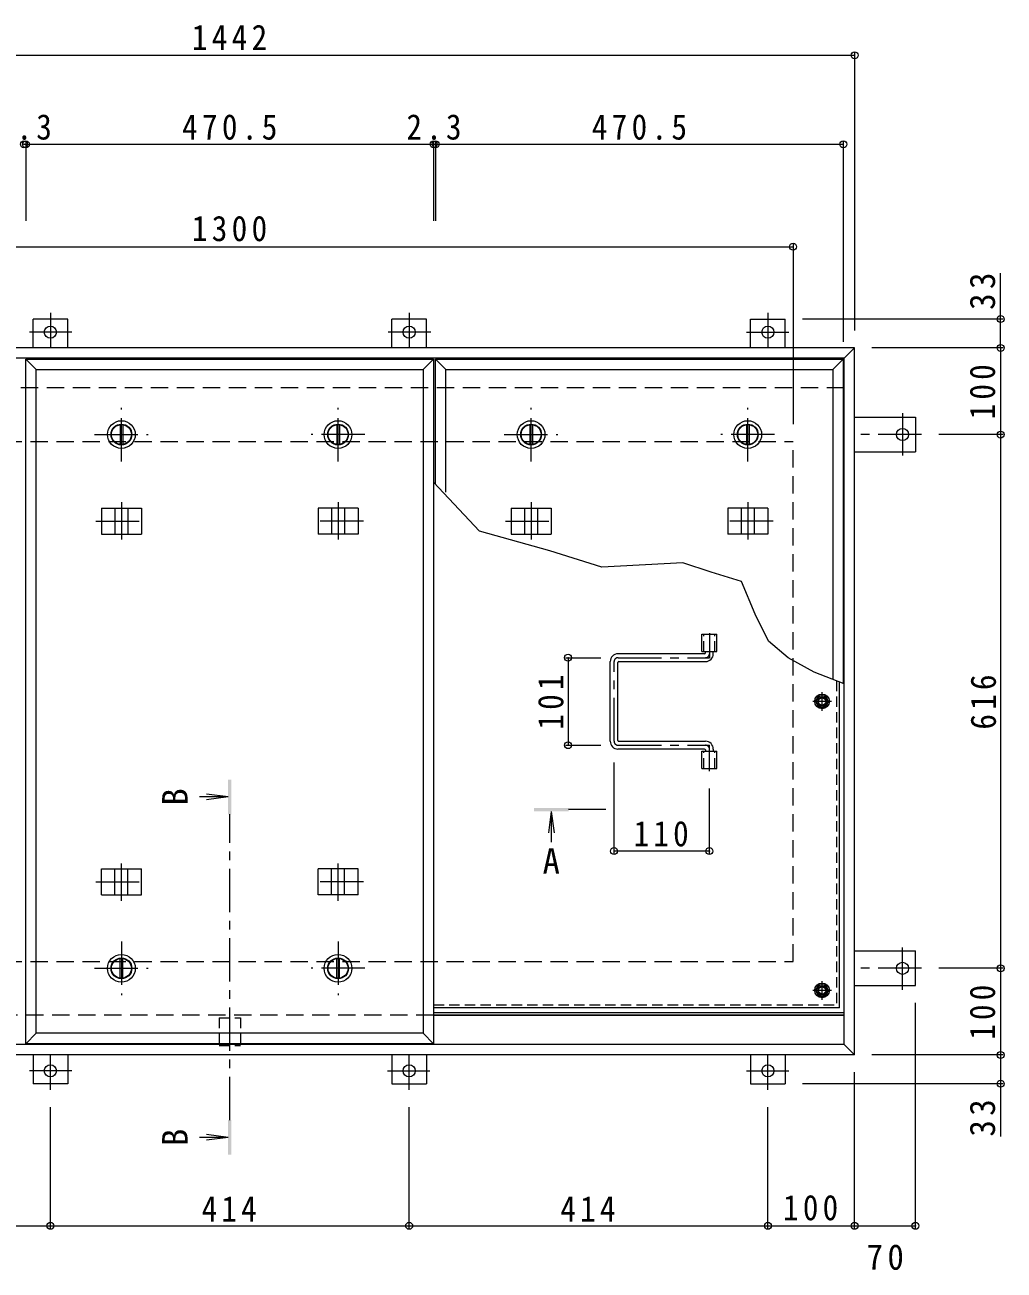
# Model space of a CAD drawing. Units: millimetres at full size, sheet at 1:10. Extents: x -2620 to 2719, y -1962 to 1677.
# Drawn here: x -1694 to -565, y -123 to 1314 of the extents above; entities that cross this region are included whole.
import ezdxf
from ezdxf.enums import TextEntityAlignment as Align

# ---------------------------------------------------------------- set-up
doc = ezdxf.new("R2010")
doc.units = ezdxf.units.MM
doc.header["$LTSCALE"] = 10
doc.header["$PDMODE"] = 32
doc.header["$PDSIZE"] = 8
for name, pattern in [('CHAIN1', [8, 5, -1, 1, -1]), ('DASHED1', [1.8, 1.2, -0.6]), ('DASHED2', [3, 2, -1])]:
    doc.linetypes.add(name, pattern=pattern)
for name, color, linetype, lineweight in [('0-1_躯体', 2, 'Continuous', 9), ('0-2_仕上', 3, 'Continuous', 9), ('0-3_建具', 4, 'Continuous', 9), ('0-5_寸法', 7, 'DASHED1', 9), ('0-6_ハッチ', 6, 'Continuous', 9), ('0-7', 5, 'Continuous', 5), ('0-A', 3, 'CHAIN1', 9), ('0-B', 2, 'Continuous', 9), ('0-C', 2, 'Continuous', 9), ('0-E', 3, 'Continuous', 9), ('0-F', 7, 'Continuous', 9)]:
    doc.layers.add(name, color=color, linetype=linetype, lineweight=lineweight)
doc.styles.add('ＭＳ ゴシック', font='')
doc.styles.get('ＭＳ ゴシック').set_extended_font_data('MS Gothic')

msp = doc.modelspace()

# ---------------------------------------------------------------- linework, layer by layer
at = {"layer": '0-1_躯体', "linetype": 'DASHED2'}
for p, q in [((-749.08, 895.44), (-2167.08, 895.44)), ((-2108.08, 833.44), (-808.08, 833.44)), ((-808.08, 233.44), (-808.08, 833.44)), ((-2108.08, 233.44), (-808.08, 233.44)), ((-1222.83, 171.44), (-2167.08, 171.44))]:
    msp.add_line(p, q, dxfattribs=at)
at = {"layer": '0-1_躯体', "linetype": 'CHAIN1'}
for p, q in [((-1333.08, 810.44), (-1333.08, 872.44)), ((-860.33, 810.44), (-860.33, 872.44)), ((-1302.08, 841.44), (-1364.08, 841.44)), ((-829.33, 841.44), (-891.33, 841.44))]:
    msp.add_line(p, q, dxfattribs=at)
at = {"layer": '0-1_躯体'}
for p, q in [((-1334.58, 852.84), (-1334.58, 830.04)), ((-1331.58, 852.84), (-1331.58, 830.04)), ((-861.83, 852.84), (-861.83, 830.04)), ((-858.83, 852.84), (-858.83, 830.04)), ((-749.08, 171.44), (-1222.83, 171.44))]:
    msp.add_line(p, q, dxfattribs=at)
for centre, radius in [((-1333.08, 841.44), 16), ((-1333.08, 841.44), 12), ((-1333.08, 841.44), 11.5), ((-860.33, 841.44), 16), ((-860.33, 841.44), 12), ((-860.33, 841.44), 11.5)]:
    msp.add_circle(centre, radius, dxfattribs=at)
at = {"layer": '0-2_仕上'}
for p, q in [((-1693.33, 928.44), (-1681.33, 916.44)), ((-1693.33, 138.44), (-1693.33, 928.44)), ((-1693.33, 928.44), (-1222.83, 928.44)), ((-1234.83, 916.44), (-1222.83, 928.44)), ((-1222.83, 928.44), (-1222.83, 138.44)), ((-1220.58, 928.44), (-1208.58, 916.44)), ((-1220.58, 928.44), (-750.08, 928.44)), ((-1220.58, 784.55), (-1220.58, 928.44)), ((-762.08, 916.44), (-750.08, 928.44)), ((-750.08, 928.44), (-750.08, 554.21)), ((-1681.33, 150.44), (-1681.33, 916.44)), ((-1681.33, 916.44), (-1234.83, 916.44)), ((-1234.83, 916.44), (-1234.83, 150.44)), ((-1208.58, 916.44), (-762.08, 916.44)), ((-1208.58, 774.78), (-1208.58, 916.44)), ((-762.08, 916.44), (-762.08, 558.86)), ((-913.23, 590.94), (-913.23, 610.94)), ((-913.23, 610.94), (-895.93, 610.94)), ((-895.93, 590.94), (-895.93, 610.94)), ((-913.23, 590.94), (-895.93, 590.94)), ((-913.23, 455.94), (-913.23, 475.94)), ((-913.23, 475.94), (-895.93, 475.94)), ((-895.93, 455.94), (-895.93, 475.94)), ((-913.23, 455.94), (-895.93, 455.94)), ((-1693.33, 138.44), (-1681.33, 150.44)), ((-1234.83, 150.44), (-1681.33, 150.44)), ((-1222.83, 138.44), (-1234.83, 150.44)), ((-1222.83, 138.44), (-1693.33, 138.44))]:
    msp.add_line(p, q, dxfattribs=at)
at = {"layer": '0-2_仕上', "linetype": 'DASHED1'}
for p, q in [((-910.93, 590.94), (-910.93, 610.94)), ((-898.23, 590.94), (-898.23, 610.94)), ((-910.93, 455.94), (-910.93, 475.94)), ((-898.23, 455.94), (-898.23, 475.94))]:
    msp.add_line(p, q, dxfattribs=at)
at = {"layer": '0-2_仕上', "color": 4}
for p, q in [((-1460.08, 423.2), (-1492.85, 423.2)), ((-1460.08, 423.2), (-1484.87, 426.46)), ((-1460.08, 423.2), (-1484.87, 419.94)), ((-1087.08, 406.56), (-1090.34, 381.77)), ((-1087.08, 406.56), (-1087.08, 370.96)), ((-1087.08, 406.56), (-1083.82, 381.77)), ((-1460.08, 30.34), (-1492.85, 30.34)), ((-1460.08, 30.34), (-1484.87, 33.6)), ((-1460.08, 30.34), (-1484.87, 27.08))]:
    msp.add_line(p, q, dxfattribs=at)
at = {"layer": '0-2_仕上', "color": 4, "linetype": 'CHAIN1'}
for p, q in [((-1458.08, 50.34), (-1458.08, 403.2)), ((-1024.08, 408.56), (-1067.08, 408.56))]:
    msp.add_line(p, q, dxfattribs=at)
at = {"layer": '0-2_仕上', "color": 4}
for points in [[(-1456.08, 443.2), (-1460.08, 443.2), (-1456.08, 403.2), (-1460.08, 403.2)], [(-1107.08, 406.56), (-1107.08, 410.56), (-1067.08, 406.56), (-1067.08, 410.56)], [(-1460.08, 10.34), (-1456.08, 10.34), (-1460.08, 50.34), (-1456.08, 50.34)]]:
    msp.add_solid(points, dxfattribs=at)
at = {"layer": '0-3_建具', "color": 2}
for p, q in [((-737.08, 941.44), (-2179.08, 941.44)), ((-737.08, 941.44), (-749.08, 929.44)), ((-737.08, 125.44), (-737.08, 941.44)), ((-749.08, 929.44), (-2167.08, 929.44)), ((-749.08, 137.44), (-749.08, 929.44)), ((-749.08, 171.44), (-1222.83, 171.44)), ((-749.08, 137.44), (-2167.08, 137.44)), ((-737.08, 125.44), (-749.08, 137.44)), ((-737.08, 125.44), (-2179.08, 125.44))]:
    msp.add_line(p, q, dxfattribs=at)
at = {"layer": '0-3_建具', "linetype": 'CHAIN1'}
for p, q in [((-1583.08, 763.56), (-1583.08, 720.32)), ((-1333.08, 763.56), (-1333.08, 720.32)), ((-1110.33, 763.56), (-1110.33, 720.32)), ((-860.33, 763.56), (-860.33, 720.32)), ((-1612.49, 741.44), (-1553.67, 741.44)), ((-1303.67, 741.44), (-1362.49, 741.44)), ((-1139.74, 741.44), (-1080.92, 741.44)), ((-830.92, 741.44), (-889.74, 741.44)), ((-1583.08, 303.32), (-1583.08, 346.56)), ((-1333.08, 303.32), (-1333.08, 346.56)), ((-1612.49, 325.44), (-1553.67, 325.44)), ((-1303.67, 325.44), (-1362.49, 325.44))]:
    msp.add_line(p, q, dxfattribs=at)
at = {"layer": '0-3_建具'}
for p, q in [((-1606.17, 756.44), (-1606.17, 726.44)), ((-1606.17, 756.44), (-1559.99, 756.44)), ((-1590.58, 756.44), (-1590.58, 726.44)), ((-1575.58, 756.44), (-1575.58, 726.44)), ((-1559.99, 756.44), (-1559.99, 726.44)), ((-1309.99, 756.44), (-1356.17, 756.44)), ((-1356.17, 756.44), (-1356.17, 726.44)), ((-1340.58, 756.44), (-1340.58, 726.44)), ((-1325.58, 756.44), (-1325.58, 726.44)), ((-1309.99, 756.44), (-1309.99, 726.44)), ((-1133.42, 756.44), (-1133.42, 726.44)), ((-1133.42, 756.44), (-1087.24, 756.44)), ((-1117.83, 756.44), (-1117.83, 726.44)), ((-1102.83, 756.44), (-1102.83, 726.44)), ((-1087.24, 756.44), (-1087.24, 726.44)), ((-837.24, 756.44), (-883.42, 756.44)), ((-883.42, 756.44), (-883.42, 726.44)), ((-867.83, 756.44), (-867.83, 726.44)), ((-852.83, 756.44), (-852.83, 726.44)), ((-837.24, 756.44), (-837.24, 726.44)), ((-1606.17, 726.44), (-1559.99, 726.44)), ((-1309.99, 726.44), (-1356.17, 726.44)), ((-1133.42, 726.44), (-1087.24, 726.44)), ((-837.24, 726.44), (-883.42, 726.44)), ((-1606.17, 310.44), (-1606.17, 340.44)), ((-1606.17, 340.44), (-1559.99, 340.44)), ((-1590.58, 310.44), (-1590.58, 340.44)), ((-1575.58, 310.44), (-1575.58, 340.44)), ((-1559.99, 310.44), (-1559.99, 340.44)), ((-1309.99, 340.44), (-1356.17, 340.44)), ((-1356.17, 310.44), (-1356.17, 340.44)), ((-1340.58, 310.44), (-1340.58, 340.44)), ((-1325.58, 310.44), (-1325.58, 340.44)), ((-1309.99, 310.44), (-1309.99, 340.44)), ((-1606.17, 310.44), (-1559.99, 310.44)), ((-1309.99, 310.44), (-1356.17, 310.44))]:
    msp.add_line(p, q, dxfattribs=at)
at = {"layer": '0-5_寸法'}
for p, q in [((-1470.38, 168.24), (-1470.38, 136.24)), ((-1470.38, 168.24), (-1445.78, 168.24)), ((-1445.78, 168.24), (-1445.78, 136.24)), ((-1470.38, 136.24), (-1445.78, 136.24))]:
    msp.add_line(p, q, dxfattribs=at)
at = {"layer": '0-5_寸法', "linetype": 'Continuous'}
for points in [[(-1088.92, 707.07), (-1169.71, 729.98), (-1222.83, 786.39)], [(-867.6, 671.77), (-902.56, 682.46), (-935.12, 693.26), (-1028.86, 688.24), (-1088.92, 707.07)], [(-749.08, 553.82), (-783.62, 567.2), (-813.86, 583.62), (-836.43, 602.86), (-851.78, 634.31), (-867.6, 671.77)]]:
    msp.add_lwpolyline(points, dxfattribs=at)
at = {"layer": '0-6_ハッチ', "linetype": 'CHAIN1'}
for p, q in [((-904.58, 612.32), (-904.58, 583.94)), ((-1014.58, 487.45), (-1014.58, 579.43)), ((-1010.07, 583.94), (-904.58, 583.94)), ((-1010.07, 482.94), (-904.58, 482.94)), ((-904.58, 453.05), (-904.58, 482.94))]:
    msp.add_line(p, q, dxfattribs=at)
at = {"layer": '0-6_ハッチ'}
for p, q in [((-909.08, 589.44), (-909.08, 590.94)), ((-900.08, 588.44), (-900.08, 590.94)), ((-1019.08, 487.44), (-1019.08, 579.44)), ((-910.08, 588.44), (-1010.08, 588.44)), ((-1010.08, 488.44), (-1010.08, 578.44)), ((-1009.08, 579.44), (-909.08, 579.44)), ((-910.08, 478.44), (-1010.08, 478.44)), ((-1009.08, 487.44), (-909.08, 487.44)), ((-909.08, 477.44), (-909.08, 475.94)), ((-900.08, 478.44), (-900.08, 475.94)), ((-1222.83, 174.44), (-749.08, 174.44)), ((-1222.83, 171.44), (-749.08, 171.44))]:
    msp.add_line(p, q, dxfattribs=at)
for centre, radius, start, end in [((-910.08, 589.44), 1, 270, 0), ((-1010.08, 579.44), 9, 90, 180), ((-1009.08, 578.44), 1, 90, 180), ((-909.08, 588.44), 9, 270, 0), ((-1010.08, 487.44), 9, 180, 270), ((-1009.08, 488.44), 1, 180, 270), ((-910.08, 477.44), 1, 0, 90), ((-909.08, 478.44), 9, 0, 90)]:
    msp.add_arc(centre, radius, start, end, dxfattribs=at)
at = {"layer": '0-6_ハッチ', "linetype": 'CHAIN1'}
for centre, radius, start, end in [((-1010.07, 579.43), 4.51, 90, 180), ((-909.08, 588.44), 4.5, 270.29569, 0), ((-1010.07, 487.45), 4.51, 180, 270), ((-909.08, 478.44), 4.5, 0, 89.70431)]:
    msp.add_arc(centre, radius, start, end, dxfattribs=at)
at = {"layer": '0-7'}
for centre, radius in [((-774.58, 533.44), 5), ((-774.58, 533.44), 4.19), ((-774.58, 199.94), 5), ((-774.58, 199.94), 4.19)]:
    msp.add_circle(centre, radius, dxfattribs=at)
at = {"layer": '0-A', "linetype": 'DASHED1'}
for p in [(-757.78, 557.19), (-1222.83, 183.14)]:
    msp.add_line(p, (-757.78, 183.14), dxfattribs=at)
at = {"layer": '0-A', "linetype": 'Continuous'}
for q in [(-754.58, 555.95), (-1222.83, 179.94)]:
    msp.add_line((-754.58, 179.94), q, dxfattribs=at)
at = {"layer": '0-A'}
for p, q in [((-763.9, 533.44), (-785.26, 533.44)), ((-774.58, 522.76), (-774.58, 544.12)), ((-774.58, 189.26), (-774.58, 210.62)), ((-763.9, 199.94), (-785.26, 199.94))]:
    msp.add_line(p, q, dxfattribs=at)
at = {"layer": '0-B'}
for p, q in [((-782.08, 533.44), (-778.33, 539.94)), ((-782.08, 533.44), (-778.33, 526.94)), ((-778.33, 539.94), (-770.83, 539.94)), ((-767.08, 533.44), (-770.83, 539.94)), ((-767.08, 533.44), (-770.83, 526.94)), ((-778.33, 526.94), (-770.83, 526.94)), ((-782.08, 199.94), (-778.33, 206.44)), ((-778.33, 206.44), (-770.83, 206.44)), ((-767.08, 199.94), (-770.83, 206.44)), ((-782.08, 199.94), (-778.33, 193.44)), ((-778.33, 193.44), (-770.83, 193.44)), ((-767.08, 199.94), (-770.83, 193.44))]:
    msp.add_line(p, q, dxfattribs=at)
for centre, radius in [((-774.58, 533.44), 8.5), ((-774.58, 533.44), 6.5), ((-774.58, 199.94), 8.5), ((-774.58, 199.94), 6.5)]:
    msp.add_circle(centre, radius, dxfattribs=at)
at = {"layer": '0-C', "linetype": 'CHAIN1'}
for p, q in [((-1583.08, 810.44), (-1583.08, 872.44)), ((-1110.33, 810.44), (-1110.33, 872.44)), ((-1614.08, 841.44), (-1552.08, 841.44)), ((-1141.33, 841.44), (-1079.33, 841.44)), ((-1583.08, 256.44), (-1583.08, 194.44)), ((-1333.08, 256.44), (-1333.08, 194.44)), ((-1614.08, 225.44), (-1552.08, 225.44)), ((-1302.08, 225.44), (-1364.08, 225.44))]:
    msp.add_line(p, q, dxfattribs=at)
at = {"layer": '0-C'}
for p, q in [((-1584.58, 852.84), (-1584.58, 830.04)), ((-1581.58, 852.84), (-1581.58, 830.04)), ((-1111.83, 852.84), (-1111.83, 830.04)), ((-1108.83, 852.84), (-1108.83, 830.04)), ((-1584.58, 214.04), (-1584.58, 236.84)), ((-1581.58, 214.04), (-1581.58, 236.84)), ((-1334.58, 214.04), (-1334.58, 236.84)), ((-1331.58, 214.04), (-1331.58, 236.84))]:
    msp.add_line(p, q, dxfattribs=at)
for centre, radius in [((-1583.08, 841.44), 16), ((-1583.08, 841.44), 12), ((-1583.08, 841.44), 11.5), ((-1110.33, 841.44), 16), ((-1110.33, 841.44), 12), ((-1110.33, 841.44), 11.5), ((-1583.08, 225.44), 16), ((-1583.08, 225.44), 12), ((-1583.08, 225.44), 11.5), ((-1333.08, 225.44), 16), ((-1333.08, 225.44), 12), ((-1333.08, 225.44), 11.5)]:
    msp.add_circle(centre, radius, dxfattribs=at)
at = {"layer": '0-E', "linetype": 'CHAIN1'}
for p, q in [((-1665.08, 981.8), (-1665.08, 941.64)), ((-1251.08, 981.8), (-1251.08, 941.64)), ((-837.08, 981.8), (-837.08, 941.64)), ((-1640.24, 959.64), (-1689.13, 959.64)), ((-1226.24, 959.64), (-1275.13, 959.64)), ((-861.92, 959.64), (-813.03, 959.64)), ((-681.88, 866.28), (-681.88, 817.39)), ((-659.72, 841.44), (-737.08, 841.44)), ((-681.88, 200.6), (-681.88, 249.49)), ((-659.72, 225.44), (-737.08, 225.44)), ((-1665.08, 85.08), (-1665.08, 125.24)), ((-1251.08, 85.08), (-1251.08, 125.24)), ((-837.08, 85.08), (-837.08, 125.24)), ((-1640.24, 107.24), (-1689.13, 107.24)), ((-1275.92, 107.24), (-1227.03, 107.24)), ((-861.92, 107.24), (-813.03, 107.24))]:
    msp.add_line(p, q, dxfattribs=at)
at = {"layer": '0-E'}
for p, q in [((-1645.08, 974.64), (-1685.08, 974.64)), ((-1685.08, 941.44), (-1685.08, 974.64)), ((-1645.08, 941.44), (-1645.08, 974.64)), ((-1231.08, 974.64), (-1271.08, 974.64)), ((-1271.08, 941.44), (-1271.08, 974.64)), ((-1231.08, 941.44), (-1231.08, 974.64)), ((-857.08, 974.64), (-817.08, 974.64)), ((-857.08, 941.44), (-857.08, 974.64)), ((-817.08, 941.44), (-817.08, 974.64)), ((-737.08, 861.44), (-666.88, 861.44)), ((-666.88, 861.44), (-666.88, 821.44)), ((-737.08, 821.44), (-666.88, 821.44)), ((-737.08, 245.44), (-666.88, 245.44)), ((-666.88, 205.44), (-666.88, 245.44)), ((-737.08, 205.44), (-666.88, 205.44)), ((-1685.08, 125.44), (-1685.08, 92.24)), ((-1645.08, 125.44), (-1645.08, 92.24)), ((-1271.08, 125.44), (-1271.08, 92.24)), ((-1231.08, 125.44), (-1231.08, 92.24)), ((-857.08, 125.44), (-857.08, 92.24)), ((-817.08, 125.44), (-817.08, 92.24)), ((-1645.08, 92.24), (-1685.08, 92.24)), ((-1271.08, 92.24), (-1231.08, 92.24)), ((-857.08, 92.24), (-817.08, 92.24))]:
    msp.add_line(p, q, dxfattribs=at)
for centre in [(-1665.08, 959.64), (-1251.08, 959.64), (-837.08, 959.64), (-681.88, 841.44), (-681.88, 225.44), (-1665.08, 107.24), (-1251.08, 107.24), (-837.08, 107.24)]:
    msp.add_circle(centre, 7, dxfattribs=at)
at = {"layer": '0-F'}
for p, q in [((-2179.08, 1279.15), (-737.08, 1279.15)), ((-737.08, 1282.15), (-737.08, 961.44)), ((-1693.33, 1179.36), (-1693.33, 1088.11)), ((-1222.83, 1179.36), (-1222.83, 1088.11)), ((-1220.58, 1179.36), (-1220.58, 1088.11)), ((-750.08, 1179.36), (-750.08, 948.44)), ((-1695.58, 1176.36), (-1693.33, 1176.36)), ((-1693.33, 1176.36), (-1222.83, 1176.36)), ((-1222.83, 1176.36), (-1220.58, 1176.36)), ((-1220.58, 1176.36), (-750.08, 1176.36)), ((-2108.08, 1058.16), (-808.08, 1058.16)), ((-808.08, 1061.16), (-808.08, 853.44)), ((-568.56, 974.64), (-568.56, 1027.8)), ((-565.56, 974.64), (-797.08, 974.64)), ((-568.56, 941.44), (-568.56, 974.64)), ((-565.56, 941.44), (-717.08, 941.44)), ((-568.56, 941.44), (-568.56, 841.44)), ((-565.56, 841.44), (-639.72, 841.44)), ((-568.56, 841.44), (-568.56, 225.44)), ((-1070.72, 583.94), (-1030.07, 583.94)), ((-1067.72, 583.94), (-1067.72, 482.94)), ((-1070.72, 482.94), (-1030.07, 482.94)), ((-1014.58, 357.79), (-1014.58, 462.94)), ((-904.58, 357.79), (-904.58, 433.05)), ((-904.58, 360.79), (-1014.58, 360.79)), ((-565.56, 225.44), (-639.72, 225.44)), ((-568.56, 225.44), (-568.56, 125.44)), ((-666.88, -74.73), (-666.88, 185.44)), ((-565.56, 125.44), (-717.08, 125.44)), ((-568.56, 125.44), (-568.56, 92.24)), ((-737.08, -74.73), (-737.08, 105.44)), ((-565.56, 92.24), (-797.08, 92.24)), ((-568.56, 92.24), (-568.56, 31.23)), ((-1665.08, -74.73), (-1665.08, 65.08)), ((-1251.08, -74.73), (-1251.08, 65.08)), ((-837.08, -74.73), (-837.08, 65.08)), ((-2079.08, -71.73), (-1665.08, -71.73)), ((-1665.08, -71.73), (-1251.08, -71.73)), ((-1251.08, -71.73), (-837.08, -71.73)), ((-837.08, -71.73), (-737.08, -71.73)), ((-737.08, -71.73), (-666.88, -71.73))]:
    msp.add_line(p, q, dxfattribs=at)
for p in [(-737.08, 1279.15), (-1695.58, 1176.36), (-1693.33, 1176.36), (-1222.83, 1176.36), (-1220.58, 1176.36), (-750.08, 1176.36), (-808.08, 1058.16), (-568.56, 974.64), (-568.56, 941.44), (-568.56, 841.44), (-1067.72, 583.94), (-1067.72, 482.94), (-1014.58, 360.79), (-904.58, 360.79), (-568.56, 225.44), (-568.56, 125.44), (-568.56, 92.24), (-1665.08, -71.73), (-1251.08, -71.73), (-837.08, -71.73), (-737.08, -71.73), (-666.88, -71.73)]:
    msp.add_point(p, dxfattribs=at)

# ---------------------------------------------------------------- texts
at = {"layer": '0-5_寸法', "color": 2, "style": 'ＭＳ ゴシック'}
for p in [(-1497.95, 413.2), (-1497.95, 20.34)]:
    msp.add_text('B', height=29.33, rotation=90, dxfattribs=at).set_placement(p, align=Align.BOTTOM_LEFT)
msp.add_text('A', height=29.33, dxfattribs=at).set_placement((-1097.08, 325.86), align=Align.BOTTOM_LEFT)
at = {"layer": '0-F', "color": 2, "char_height": 29.33, "attachment_point": 7, "style": 'ＭＳ ゴシック'}
for s, insert in [('\\T1.28;\\W0.9;1442', (-1501.83, 1285.15)), ('\\T1.27;\\W0.9;2.3', (-1726.96, 1181.36)), ('\\T1.28;\\W0.9;470.5', (-1513.08, 1181.36)), ('\\T1.27;\\W0.9;2.3', (-1254.21, 1181.36)), ('\\T1.28;\\W0.9;470.5', (-1040.33, 1181.36)), ('\\T1.28;\\W0.9;1300', (-1501.83, 1064.16)), ('\\T1.27;\\W0.9;110', (-992.08, 365.79)), ('\\T1.27;\\W0.9;414', (-1490.58, -66.73)), ('\\T1.27;\\W0.9;414', (-1076.58, -66.73)), ('\\T1.27;\\W0.9;100', (-819.58, -65.73)), ('\\T1.27;\\W0.95;70', (-723.23, -122.8))]:
    msp.add_mtext(s, dxfattribs=dict(at, insert=insert))
at = {"layer": '0-F', "color": 2, "char_height": 29.33, "attachment_point": 7, "rotation": 90, "style": 'ＭＳ ゴシック'}
for s, insert in [('\\T1.27;\\W0.95;33', (-574.56, 985.3)), ('\\T1.27;\\W0.9;100', (-574.56, 858.94)), ('\\T1.27;\\W0.9;101', (-1072.72, 500.94)), ('\\T1.27;\\W0.9;616', (-573.56, 500.94)), ('\\T1.27;\\W0.9;100', (-574.56, 142.94)), ('\\T1.27;\\W0.95;33', (-574.56, 31.23))]:
    msp.add_mtext(s, dxfattribs=dict(at, insert=insert))

doc.saveas('drawing.dxf')
